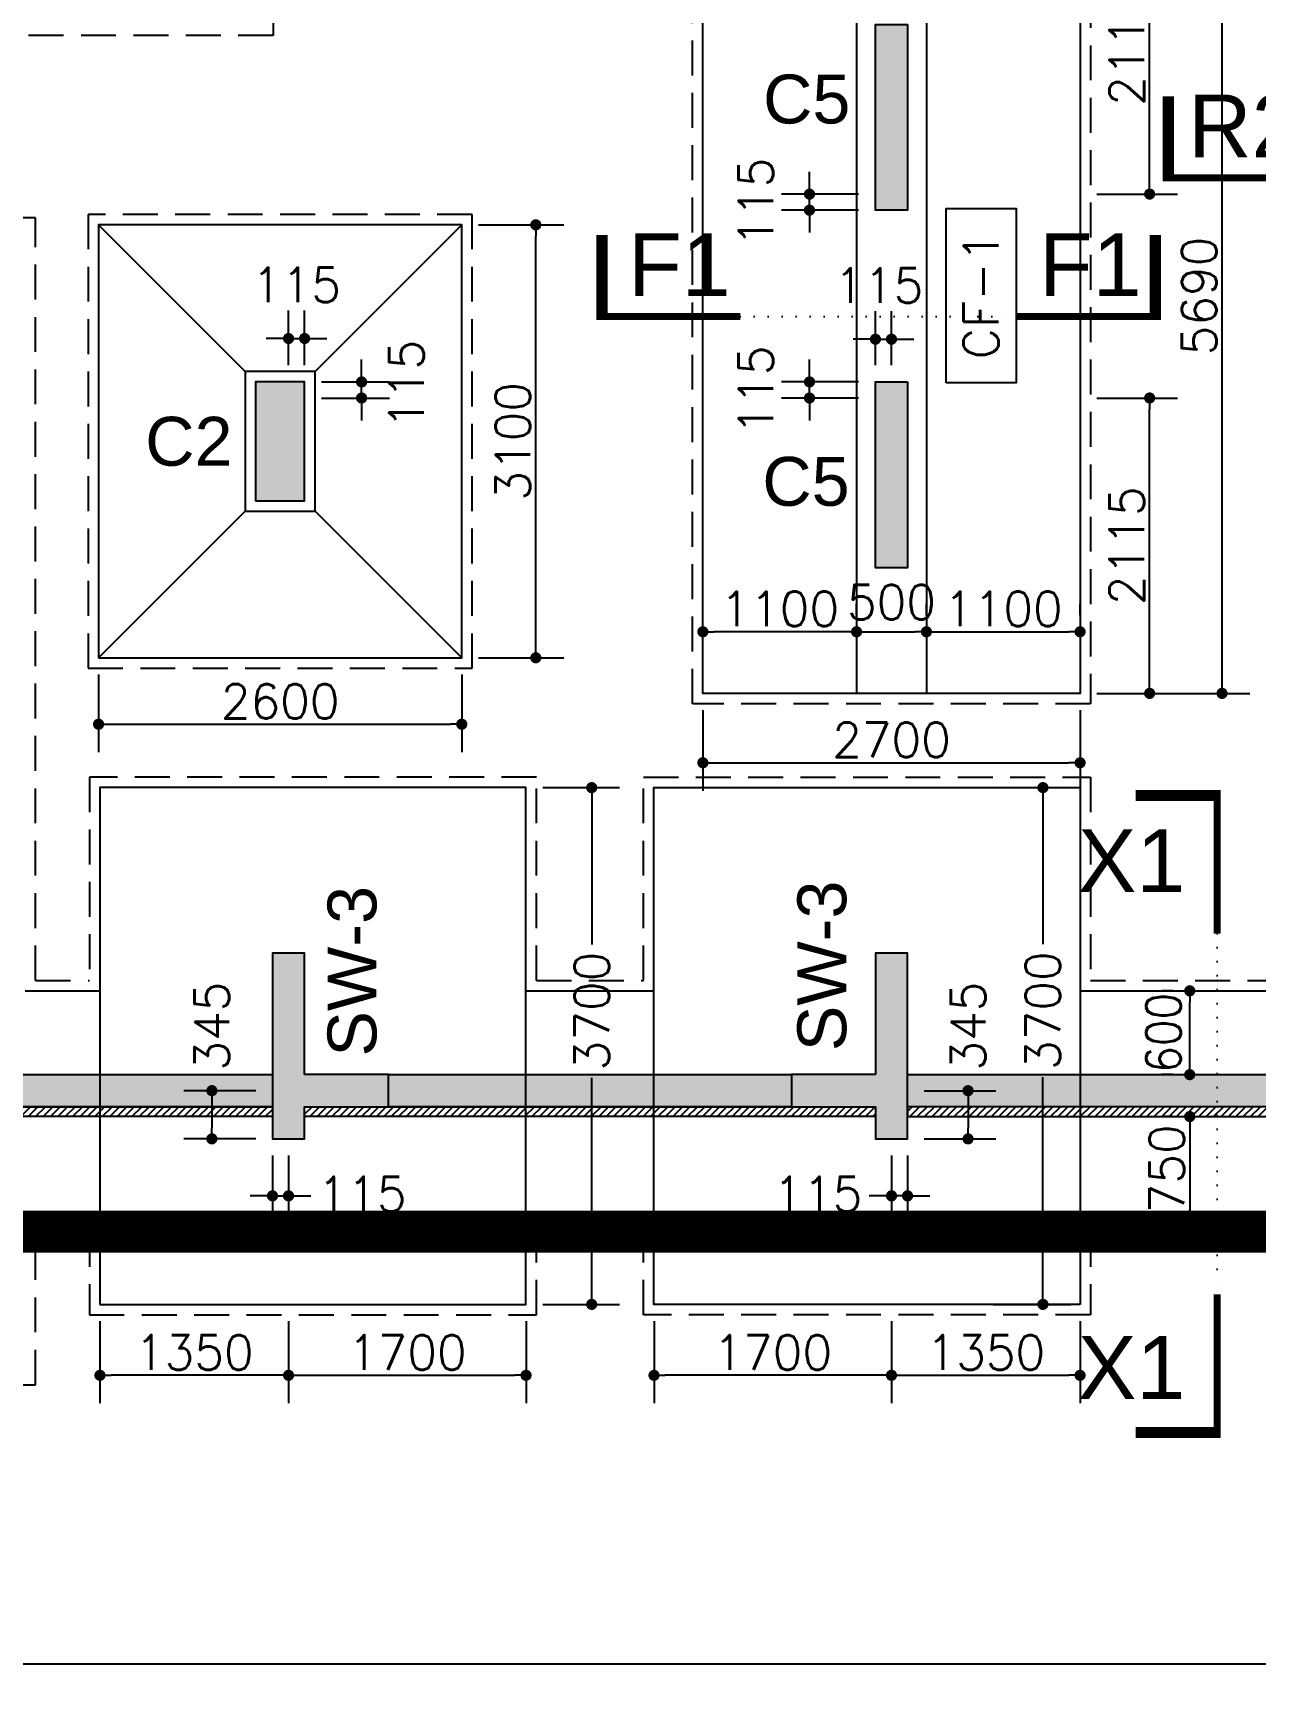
# Model space of a CAD drawing. Extents: x -200722 to 834823, y -494970 to 88783.
# Drawn here: x 448940 to 457692, y -10877 to 999 of the extents above; entities that cross this region are included whole.
import ezdxf
from ezdxf.enums import TextEntityAlignment as Align

# ---------------------------------------------------------------- set-up
doc = ezdxf.new("R2010")
doc.units = 0
doc.header["$LTSCALE"] = 100
doc.header["$MEASUREMENT"] = 0
doc.header["$PDMODE"] = 34
doc.linetypes.add('DOT', pattern=[0.25, 0, -0.25])
doc.linetypes.add('HIDDEN', pattern=[0.375, 0.25, -0.125])
doc.layers.get('0').update_dxf_attribs({"linetype": 'CONTINUOUS'})
doc.layers.get('DEFPOINTS').update_dxf_attribs({"linetype": 'CONTINUOUS'})
for name, color, linetype in [('BEAM', 4, 'CONTINUOUS'), ('COL. SHED. STEEL.', 6, 'CONTINUOUS'), ('COL_H', 235, 'CONTINUOUS'), ('DIM', 3, 'CONTINUOUS'), ('F_EXEC', 3, 'HIDDEN'), ('F_FTG1', 11, 'CONTINUOUS'), ('RCCWALL', 6, 'CONTINUOUS'), ('TEXT', 2, 'CONTINUOUS')]:
    doc.layers.add(name, color=color, linetype=linetype)
doc.layers.add('HATCH', color=252, linetype='CONTINUOUS', lineweight=30)
doc.styles.add('AR', font='arial.ttf')
doc.styles.add('ROMANS', font='romans.shx')
doc.styles.get("Standard").update_dxf_attribs({"font": 'simplex.shx'})
doc.styles.add('TIMES-N', font='arial.ttf')
doc.dimstyles.new('STANDARD$0', dxfattribs={"dimtxt": 2.5, "dimasz": 2.5, "dimexe": 2, "dimexo": 0.7, "dimgap": 0.9, "dimtad": 1, "dimdec": 0, "dimdsep": 46, "dimtxsty": 'ROMANS', "dimcen": 0.09, "dimclrd": 4, "dimclre": 4, "dimclrt": 3, "dimadec": 0, "dimazin": 0, "dimtfac": 1, "dimtdec": 0, "dimtmove": 0, "dimatfit": 3, "dimfxl": 1, "dimtolj": 1, "dimtzin": 0, "dimarcsym": 0})
pattern_1 = [(45, (191292.92, 0), (-26.5165043, 26.5165043), [])]

# ---------------------------------------------------------------- blocks, each defined once
blk = doc.blocks.new('DOT')
at = {"color": 0, "linetype": 'ByBlock'}
blk.add_line((-0.5, 0), (-1, 0), dxfattribs=at)
at = {"color": 0, "linetype": 'ByBlock', "const_width": 0.5}
blk.add_lwpolyline([(-0.25, 0, 1), (0.25, 0, 1)], format="xyb", close=True, dxfattribs=at)
blk = doc.blocks.new('*D2373')
at = {"layer": 'BEAM', "color": 0, "lineweight": -2, "transparency": 16777216}
for p, q in [((454497, -1418), (454497, -1338)), ((454849, -1498), (454297, -1498)), ((454497, -1613), (454497, -1498)), ((454849, -1613), (454297, -1613)), ((454497, -1693), (454497, -1773))]:
    blk.add_line(p, q, dxfattribs=at)
at = {"layer": 'DEFPOINTS', "color": 0, "lineweight": -3, "ltscale": 0.4, "transparency": 16777216}
for p in [(454497, -1498), (454969, -1498), (454969, -1613)]:
    blk.add_point(p, dxfattribs=at)
at = {"layer": 'BEAM', "color": 0, "lineweight": -2, "ltscale": 0.4, "transparency": 16777216, "xscale": 80, "yscale": 80, "zscale": 80}
for p, rotation in [((454497, -1498), 270), ((454497, -1613), 90)]:
    blk.add_blockref('DOT', p, dxfattribs=dict(at, rotation=rotation))
at = {"layer": 'BEAM', "color": 0, "ltscale": 0.4, "transparency": 16777216, "insert": (454113, -1556), "char_height": 248, "attachment_point": 5, "rotation": 90}
blk.add_mtext('\\A1;115', dxfattribs=at)
blk = doc.blocks.new('_DOT')
at = {"color": 0, "linetype": 'ByBlock'}
blk.add_line((-0.5, 0), (-1, 0), dxfattribs=at)
at = {"color": 0, "linetype": 'ByBlock', "const_width": 0.5}
blk.add_lwpolyline([(-0.25, 0, 1), (0.25, 0, 1)], format="xyb", close=True, dxfattribs=at)
blk = doc.blocks.new('*D2374')
at = {"layer": 'BEAM', "color": 0, "lineweight": -2, "transparency": 16777216}
for p, q in [((454497, -73), (454497, 7)), ((454849, -153), (454297, -153)), ((454497, -268), (454497, -153)), ((454849, -268), (454297, -268)), ((454497, -348), (454497, -428))]:
    blk.add_line(p, q, dxfattribs=at)
at = {"layer": 'DEFPOINTS', "color": 0, "lineweight": -3, "ltscale": 0.4, "transparency": 16777216}
for p in [(454497, -153), (454969, -153), (454969, -268)]:
    blk.add_point(p, dxfattribs=at)
at = {"layer": 'BEAM', "color": 0, "lineweight": -2, "ltscale": 0.4, "transparency": 16777216, "xscale": 80, "yscale": 80, "zscale": 80}
for p, rotation in [((454497, -153), 270), ((454497, -268), 90)]:
    blk.add_blockref('DOT', p, dxfattribs=dict(at, rotation=rotation))
at = {"layer": 'BEAM', "color": 0, "ltscale": 0.4, "transparency": 16777216, "insert": (454113, -211), "char_height": 248, "attachment_point": 5, "rotation": 90}
blk.add_mtext('\\A1;115', dxfattribs=at)
blk = doc.blocks.new('*D2375')
at = {"layer": 'BEAM', "color": 0, "lineweight": -2, "transparency": 16777216}
for p, q in [((454969, -1378), (454969, -992)), ((455084, -1378), (455084, -992)), ((454889, -1192), (454809, -1192)), ((454969, -1192), (455084, -1192)), ((455164, -1192), (455244, -1192))]:
    blk.add_line(p, q, dxfattribs=at)
at = {"layer": 'DEFPOINTS', "color": 0, "lineweight": -3, "ltscale": 0.4, "transparency": 16777216}
for p in [(455084, -1192), (454969, -1498), (455084, -1498)]:
    blk.add_point(p, dxfattribs=at)
at = {"layer": 'BEAM', "color": 0, "lineweight": -2, "ltscale": 0.4, "transparency": 16777216, "xscale": 80, "yscale": 80, "zscale": 80}
blk.add_blockref('DOT', (454969, -1192), dxfattribs=at)
at = {"layer": 'BEAM', "color": 0, "lineweight": -2, "ltscale": 0.4, "transparency": 16777216, "xscale": 80, "yscale": 80, "zscale": 80, "rotation": 180}
blk.add_blockref('DOT', (455084, -1192), dxfattribs=at)
at = {"layer": 'BEAM', "color": 0, "ltscale": 0.4, "transparency": 16777216, "insert": (454993, -808), "char_height": 248, "attachment_point": 5}
blk.add_mtext('\\A1;115', dxfattribs=at)
blk = doc.blocks.new('*D2376')
at = {"layer": 'BEAM', "color": 0, "lineweight": -2, "transparency": 16777216}
for p, q in [((456554, -1613), (457132, -1613)), ((456932, -3648), (456932, -1693)), ((456554, -3728), (457132, -3728))]:
    blk.add_line(p, q, dxfattribs=at)
at = {"layer": 'DEFPOINTS', "color": 0, "lineweight": -3, "ltscale": 0.4, "transparency": 16777216}
for p in [(456434, -1613), (456932, -1613), (456434, -3728)]:
    blk.add_point(p, dxfattribs=at)
at = {"layer": 'BEAM', "color": 0, "lineweight": -2, "ltscale": 0.4, "transparency": 16777216, "xscale": 80, "yscale": 80, "zscale": 80}
for p, rotation in [((456932, -1613), 90), ((456932, -3728), 270)]:
    blk.add_blockref('DOT', p, dxfattribs=dict(at, rotation=rotation))
at = {"layer": 'BEAM', "color": 0, "ltscale": 0.4, "transparency": 16777216, "insert": (456768, -2671), "char_height": 248, "attachment_point": 5, "rotation": 90}
blk.add_mtext('\\A1;2115', dxfattribs=at)
blk = doc.blocks.new('*D2377')
at = {"layer": 'BEAM', "color": 0, "lineweight": -2, "transparency": 16777216}
for p, q in [((456554, 1962), (457132, 1962)), ((456932, -73), (456932, 1882)), ((456554, -153), (457132, -153))]:
    blk.add_line(p, q, dxfattribs=at)
at = {"layer": 'DEFPOINTS', "color": 0, "lineweight": -3, "ltscale": 0.4, "transparency": 16777216}
for p in [(456434, 1962), (456932, 1962), (456434, -153)]:
    blk.add_point(p, dxfattribs=at)
at = {"layer": 'BEAM', "color": 0, "lineweight": -2, "ltscale": 0.4, "transparency": 16777216, "xscale": 80, "yscale": 80, "zscale": 80}
for p, rotation in [((456932, 1962), 90), ((456932, -153), 270)]:
    blk.add_blockref('DOT', p, dxfattribs=dict(at, rotation=rotation))
at = {"layer": 'BEAM', "color": 0, "ltscale": 0.4, "transparency": 16777216, "insert": (456768, 904), "char_height": 248, "attachment_point": 5, "rotation": 90}
blk.add_mtext('\\A1;2115', dxfattribs=at)
blk = doc.blocks.new('*D2378')
at = {"layer": 'BEAM', "color": 0, "lineweight": -2, "transparency": 16777216}
for p, q in [((456554, 1962), (457650, 1962)), ((457450, -3648), (457450, 1882)), ((456554, -3728), (457650, -3728))]:
    blk.add_line(p, q, dxfattribs=at)
at = {"layer": 'DEFPOINTS', "color": 0, "lineweight": -3, "ltscale": 0.4, "transparency": 16777216}
for p in [(456434, 1962), (457450, 1962), (456434, -3728)]:
    blk.add_point(p, dxfattribs=at)
at = {"layer": 'BEAM', "color": 0, "lineweight": -2, "ltscale": 0.4, "transparency": 16777216, "xscale": 80, "yscale": 80, "zscale": 80}
for p, rotation in [((457450, 1962), 90), ((457450, -3728), 270)]:
    blk.add_blockref('DOT', p, dxfattribs=dict(at, rotation=rotation))
at = {"layer": 'BEAM', "color": 0, "ltscale": 0.4, "transparency": 16777216, "insert": (457286, -883), "char_height": 248, "attachment_point": 5, "rotation": 90}
blk.add_mtext('\\A1;5690', dxfattribs=at)
blk = doc.blocks.new('*D2379')
at = {"layer": 'BEAM', "color": 0, "lineweight": -2, "transparency": 16777216}
for p, q in [((453734, -3848), (453734, -4425)), ((456434, -3848), (456434, -4425)), ((453814, -4225), (456354, -4225))]:
    blk.add_line(p, q, dxfattribs=at)
at = {"layer": 'DEFPOINTS', "color": 0, "lineweight": -3, "ltscale": 0.4, "transparency": 16777216}
for p in [(453734, -3728), (456434, -3728), (456434, -4225)]:
    blk.add_point(p, dxfattribs=at)
at = {"layer": 'BEAM', "color": 0, "lineweight": -2, "ltscale": 0.4, "transparency": 16777216, "xscale": 80, "yscale": 80, "zscale": 80, "rotation": 180}
blk.add_blockref('DOT', (453734, -4225), dxfattribs=at)
at = {"layer": 'BEAM', "color": 0, "lineweight": -2, "ltscale": 0.4, "transparency": 16777216, "xscale": 80, "yscale": 80, "zscale": 80}
blk.add_blockref('DOT', (456434, -4225), dxfattribs=at)
at = {"layer": 'BEAM', "color": 0, "ltscale": 0.4, "transparency": 16777216, "insert": (455084, -4061), "char_height": 248, "attachment_point": 5}
blk.add_mtext('\\A1;2700', dxfattribs=at)
blk = doc.blocks.new('*D2380')
at = {"layer": 'BEAM', "color": 0, "lineweight": -2, "transparency": 16777216}
for p, q in [((453734, -3167), (453734, -3087)), ((454834, -3167), (454834, -3087)), ((454754, -3287), (453814, -3287))]:
    blk.add_line(p, q, dxfattribs=at)
at = {"layer": 'DEFPOINTS', "color": 0, "lineweight": -3, "ltscale": 0.4, "transparency": 16777216}
for p in [(453734, -3287), (453734, -3287), (454834, -3287)]:
    blk.add_point(p, dxfattribs=at)
at = {"layer": 'BEAM', "color": 0, "lineweight": -2, "ltscale": 0.4, "transparency": 16777216, "xscale": 80, "yscale": 80, "zscale": 80, "rotation": 180}
blk.add_blockref('DOT', (453734, -3287), dxfattribs=at)
at = {"layer": 'BEAM', "color": 0, "lineweight": -2, "ltscale": 0.4, "transparency": 16777216, "xscale": 80, "yscale": 80, "zscale": 80}
blk.add_blockref('DOT', (454834, -3287), dxfattribs=at)
at = {"layer": 'BEAM', "color": 0, "ltscale": 0.4, "transparency": 16777216, "insert": (454284, -3123), "char_height": 248, "attachment_point": 5}
blk.add_mtext('\\A1;1100', dxfattribs=at)
blk = doc.blocks.new('*D2381')
at = {"layer": 'BEAM', "color": 0, "lineweight": -2, "transparency": 16777216}
for p, q in [((455334, -3167), (455334, -3087)), ((456434, -3167), (456434, -3087)), ((455414, -3287), (456354, -3287))]:
    blk.add_line(p, q, dxfattribs=at)
at = {"layer": 'DEFPOINTS', "color": 0, "lineweight": -3, "ltscale": 0.4, "transparency": 16777216}
for p in [(455334, -3287), (456434, -3287), (456434, -3287)]:
    blk.add_point(p, dxfattribs=at)
at = {"layer": 'BEAM', "color": 0, "lineweight": -2, "ltscale": 0.4, "transparency": 16777216, "xscale": 80, "yscale": 80, "zscale": 80, "rotation": 180}
blk.add_blockref('DOT', (455334, -3287), dxfattribs=at)
at = {"layer": 'BEAM', "color": 0, "lineweight": -2, "ltscale": 0.4, "transparency": 16777216, "xscale": 80, "yscale": 80, "zscale": 80}
blk.add_blockref('DOT', (456434, -3287), dxfattribs=at)
at = {"layer": 'BEAM', "color": 0, "ltscale": 0.4, "transparency": 16777216, "insert": (455884, -3123), "char_height": 248, "attachment_point": 5}
blk.add_mtext('\\A1;1100', dxfattribs=at)
blk = doc.blocks.new('*D2382')
at = {"layer": 'BEAM', "color": 0, "lineweight": -2, "transparency": 16777216}
for p, q in [((454834, -3167), (454834, -3087)), ((455334, -3167), (455334, -3087)), ((454914, -3287), (455254, -3287))]:
    blk.add_line(p, q, dxfattribs=at)
at = {"layer": 'DEFPOINTS', "color": 0, "lineweight": -3, "ltscale": 0.4, "transparency": 16777216}
for p in [(454834, -3287), (455334, -3287), (455334, -3287)]:
    blk.add_point(p, dxfattribs=at)
at = {"layer": 'BEAM', "color": 0, "lineweight": -2, "ltscale": 0.4, "transparency": 16777216, "xscale": 80, "yscale": 80, "zscale": 80, "rotation": 180}
blk.add_blockref('DOT', (454834, -3287), dxfattribs=at)
at = {"layer": 'BEAM', "color": 0, "lineweight": -2, "ltscale": 0.4, "transparency": 16777216, "xscale": 80, "yscale": 80, "zscale": 80}
blk.add_blockref('DOT', (455334, -3287), dxfattribs=at)
at = {"layer": 'BEAM', "color": 0, "ltscale": 0.4, "transparency": 16777216, "insert": (455084, -3075), "char_height": 248, "attachment_point": 5}
blk.add_mtext('\\A1;500', dxfattribs=at)
blk = doc.blocks.new('*D2408')
at = {"layer": 'BEAM', "color": 0, "lineweight": -2, "transparency": 16777216}
for p, q in [((455084, -8223), (455084, -8811)), ((456434, -8223), (456434, -8811)), ((455164, -8611), (456354, -8611))]:
    blk.add_line(p, q, dxfattribs=at)
at = {"layer": 'DEFPOINTS', "color": 0, "lineweight": -3, "ltscale": 0.4, "transparency": 16777216}
for p in [(455084, -8103), (456434, -8103), (456434, -8611)]:
    blk.add_point(p, dxfattribs=at)
at = {"layer": 'BEAM', "color": 0, "lineweight": -2, "ltscale": 0.4, "transparency": 16777216, "xscale": 80, "yscale": 80, "zscale": 80, "rotation": 180}
blk.add_blockref('DOT', (455084, -8611), dxfattribs=at)
at = {"layer": 'BEAM', "color": 0, "lineweight": -2, "ltscale": 0.4, "transparency": 16777216, "xscale": 80, "yscale": 80, "zscale": 80}
blk.add_blockref('DOT', (456434, -8611), dxfattribs=at)
at = {"layer": 'BEAM', "color": 0, "ltscale": 0.4, "transparency": 16777216, "insert": (455759, -8447), "char_height": 248, "attachment_point": 5}
blk.add_mtext('\\A1;1350', dxfattribs=at)
blk = doc.blocks.new('*D2409')
at = {"layer": 'BEAM', "color": 0, "lineweight": -2, "transparency": 16777216}
for p, q in [((453384, -8223), (453384, -8811)), ((455084, -8223), (455084, -8811)), ((455004, -8611), (453464, -8611))]:
    blk.add_line(p, q, dxfattribs=at)
at = {"layer": 'DEFPOINTS', "color": 0, "lineweight": -3, "ltscale": 0.4, "transparency": 16777216}
for p in [(453384, -8103), (455084, -8103), (453384, -8611)]:
    blk.add_point(p, dxfattribs=at)
at = {"layer": 'BEAM', "color": 0, "lineweight": -2, "ltscale": 0.4, "transparency": 16777216, "xscale": 80, "yscale": 80, "zscale": 80, "rotation": 180}
blk.add_blockref('DOT', (453384, -8611), dxfattribs=at)
at = {"layer": 'BEAM', "color": 0, "lineweight": -2, "ltscale": 0.4, "transparency": 16777216, "xscale": 80, "yscale": 80, "zscale": 80}
blk.add_blockref('DOT', (455084, -8611), dxfattribs=at)
at = {"layer": 'BEAM', "color": 0, "ltscale": 0.4, "transparency": 16777216, "insert": (454234, -8447), "char_height": 248, "attachment_point": 5}
blk.add_mtext('\\A1;1700', dxfattribs=at)
blk = doc.blocks.new('*D2410')
at = {"layer": 'BEAM', "color": 0, "lineweight": -2, "transparency": 16777216}
for p, q in [((455811, -4403), (456368, -4403)), ((456168, -4483), (456168, -5523)), ((456168, -8023), (456168, -6477)), ((455811, -8103), (456368, -8103))]:
    blk.add_line(p, q, dxfattribs=at)
at = {"layer": 'DEFPOINTS', "color": 0, "lineweight": -3, "ltscale": 0.4, "transparency": 16777216}
for p in [(455691, -4403), (456168, -4403), (455691, -8103)]:
    blk.add_point(p, dxfattribs=at)
at = {"layer": 'BEAM', "color": 0, "lineweight": -2, "ltscale": 0.4, "transparency": 16777216, "xscale": 80, "yscale": 80, "zscale": 80}
for p, rotation in [((456168, -4403), 90), ((456168, -8103), 270)]:
    blk.add_blockref('DOT', p, dxfattribs=dict(at, rotation=rotation))
at = {"layer": 'BEAM', "color": 0, "ltscale": 0.4, "transparency": 16777216, "insert": (456168, -6000), "char_height": 248, "attachment_point": 5, "rotation": 90}
blk.add_mtext('\\A1;3700', dxfattribs=at)
blk = doc.blocks.new('*D2411')
at = {"layer": 'BEAM', "color": 0, "lineweight": -2, "transparency": 16777216}
for p, q in [((450768, -8223), (450768, -8811)), ((452468, -8223), (452468, -8811)), ((450848, -8611), (452388, -8611))]:
    blk.add_line(p, q, dxfattribs=at)
at = {"layer": 'DEFPOINTS', "color": 0, "lineweight": -3, "ltscale": 0.4, "transparency": 16777216}
for p in [(450768, -8103), (452468, -8103), (452468, -8611)]:
    blk.add_point(p, dxfattribs=at)
at = {"layer": 'BEAM', "color": 0, "lineweight": -2, "ltscale": 0.4, "transparency": 16777216, "xscale": 80, "yscale": 80, "zscale": 80, "rotation": 180}
blk.add_blockref('DOT', (450768, -8611), dxfattribs=at)
at = {"layer": 'BEAM', "color": 0, "lineweight": -2, "ltscale": 0.4, "transparency": 16777216, "xscale": 80, "yscale": 80, "zscale": 80}
blk.add_blockref('DOT', (452468, -8611), dxfattribs=at)
at = {"layer": 'BEAM', "color": 0, "ltscale": 0.4, "transparency": 16777216, "insert": (451618, -8447), "char_height": 248, "attachment_point": 5}
blk.add_mtext('\\A1;1700', dxfattribs=at)
blk = doc.blocks.new('*D2412')
at = {"layer": 'BEAM', "color": 0, "lineweight": -2, "transparency": 16777216}
for p, q in [((449418, -8223), (449418, -8811)), ((450768, -8223), (450768, -8811)), ((450688, -8611), (449498, -8611))]:
    blk.add_line(p, q, dxfattribs=at)
at = {"layer": 'DEFPOINTS', "color": 0, "lineweight": -3, "ltscale": 0.4, "transparency": 16777216}
for p in [(449418, -8103), (450768, -8103), (449418, -8611)]:
    blk.add_point(p, dxfattribs=at)
at = {"layer": 'BEAM', "color": 0, "lineweight": -2, "ltscale": 0.4, "transparency": 16777216, "xscale": 80, "yscale": 80, "zscale": 80, "rotation": 180}
blk.add_blockref('DOT', (449418, -8611), dxfattribs=at)
at = {"layer": 'BEAM', "color": 0, "lineweight": -2, "ltscale": 0.4, "transparency": 16777216, "xscale": 80, "yscale": 80, "zscale": 80}
blk.add_blockref('DOT', (450768, -8611), dxfattribs=at)
at = {"layer": 'BEAM', "color": 0, "ltscale": 0.4, "transparency": 16777216, "insert": (450093, -8447), "char_height": 248, "attachment_point": 5}
blk.add_mtext('\\A1;1350', dxfattribs=at)
blk = doc.blocks.new('*D2413')
at = {"layer": 'BEAM', "color": 0, "lineweight": -2, "transparency": 16777216}
for p, q in [((452588, -4403), (453138, -4403)), ((452938, -4483), (452938, -5526)), ((452938, -8023), (452938, -6480)), ((452588, -8103), (453138, -8103))]:
    blk.add_line(p, q, dxfattribs=at)
at = {"layer": 'DEFPOINTS', "color": 0, "lineweight": -3, "ltscale": 0.4, "transparency": 16777216}
for p in [(452468, -4403), (452938, -4403), (452468, -8103)]:
    blk.add_point(p, dxfattribs=at)
at = {"layer": 'BEAM', "color": 0, "lineweight": -2, "ltscale": 0.4, "transparency": 16777216, "xscale": 80, "yscale": 80, "zscale": 80}
for p, rotation in [((452938, -4403), 90), ((452938, -8103), 270)]:
    blk.add_blockref('DOT', p, dxfattribs=dict(at, rotation=rotation))
at = {"layer": 'BEAM', "color": 0, "ltscale": 0.4, "transparency": 16777216, "insert": (452938, -6003), "char_height": 248, "attachment_point": 5, "rotation": 90}
blk.add_mtext('\\A1;3700', dxfattribs=at)
blk = doc.blocks.new('*D2460')
at = {"layer": 'BEAM', "color": 0, "lineweight": -2, "transparency": 16777216}
for p, q in [((450533, -6573), (450019, -6573)), ((450219, -6653), (450219, -6838)), ((450533, -6918), (450019, -6918))]:
    blk.add_line(p, q, dxfattribs=at)
at = {"layer": 'DEFPOINTS', "color": 0, "lineweight": -3, "ltscale": 0.4, "transparency": 16777216}
for p in [(450653, -6573), (450219, -6918), (450653, -6918)]:
    blk.add_point(p, dxfattribs=at)
at = {"layer": 'BEAM', "color": 0, "lineweight": -2, "ltscale": 0.4, "transparency": 16777216, "xscale": 80, "yscale": 80, "zscale": 80}
for p, rotation in [((450219, -6573), 90), ((450219, -6918), 270)]:
    blk.add_blockref('DOT', p, dxfattribs=dict(at, rotation=rotation))
at = {"layer": 'BEAM', "color": 0, "ltscale": 0.4, "transparency": 16777216, "insert": (450219, -6111), "char_height": 248, "attachment_point": 5, "rotation": 90}
blk.add_mtext('\\A1;345', dxfattribs=at)
blk = doc.blocks.new('*D2461')
at = {"layer": 'BEAM', "color": 0, "lineweight": -2, "transparency": 16777216}
for p, q in [((450653, -7038), (450653, -7526)), ((450768, -7038), (450768, -7526)), ((450573, -7326), (450493, -7326)), ((450653, -7326), (450768, -7326)), ((450848, -7326), (450928, -7326))]:
    blk.add_line(p, q, dxfattribs=at)
at = {"layer": 'DEFPOINTS', "color": 0, "lineweight": -3, "ltscale": 0.4, "transparency": 16777216}
for p in [(450653, -6918), (450768, -6918), (450768, -7326)]:
    blk.add_point(p, dxfattribs=at)
at = {"layer": 'BEAM', "color": 0, "lineweight": -2, "ltscale": 0.4, "transparency": 16777216, "xscale": 80, "yscale": 80, "zscale": 80}
blk.add_blockref('DOT', (450653, -7326), dxfattribs=at)
at = {"layer": 'BEAM', "color": 0, "lineweight": -2, "ltscale": 0.4, "transparency": 16777216, "xscale": 80, "yscale": 80, "zscale": 80, "rotation": 180}
blk.add_blockref('DOT', (450768, -7326), dxfattribs=at)
at = {"layer": 'BEAM', "color": 0, "ltscale": 0.4, "transparency": 16777216, "insert": (451294, -7313), "char_height": 248, "attachment_point": 5}
blk.add_mtext('\\A1;115', dxfattribs=at)
blk = doc.blocks.new('*D2462')
at = {"layer": 'BEAM', "color": 0, "lineweight": -2, "transparency": 16777216}
for p, q in [((455319, -6573), (455832, -6573)), ((455632, -6653), (455632, -6838)), ((455319, -6918), (455832, -6918))]:
    blk.add_line(p, q, dxfattribs=at)
at = {"layer": 'DEFPOINTS', "color": 0, "lineweight": -3, "ltscale": 0.4, "transparency": 16777216}
for p in [(455199, -6573), (455199, -6918), (455632, -6918)]:
    blk.add_point(p, dxfattribs=at)
at = {"layer": 'BEAM', "color": 0, "lineweight": -2, "ltscale": 0.4, "transparency": 16777216, "xscale": 80, "yscale": 80, "zscale": 80}
for p, rotation in [((455632, -6573), 90), ((455632, -6918), 270)]:
    blk.add_blockref('DOT', p, dxfattribs=dict(at, rotation=rotation))
at = {"layer": 'BEAM', "color": 0, "ltscale": 0.4, "transparency": 16777216, "insert": (455632, -6111), "char_height": 248, "attachment_point": 5, "rotation": 90}
blk.add_mtext('\\A1;345', dxfattribs=at)
blk = doc.blocks.new('*D2463')
at = {"layer": 'BEAM', "color": 0, "lineweight": -2, "transparency": 16777216}
for p, q in [((455084, -7038), (455084, -7526)), ((455199, -7038), (455199, -7526)), ((455004, -7326), (454924, -7326)), ((455199, -7326), (455084, -7326)), ((455279, -7326), (455359, -7326))]:
    blk.add_line(p, q, dxfattribs=at)
at = {"layer": 'DEFPOINTS', "color": 0, "lineweight": -3, "ltscale": 0.4, "transparency": 16777216}
for p in [(455084, -6918), (455199, -6918), (455084, -7326)]:
    blk.add_point(p, dxfattribs=at)
at = {"layer": 'BEAM', "color": 0, "lineweight": -2, "ltscale": 0.4, "transparency": 16777216, "xscale": 80, "yscale": 80, "zscale": 80}
blk.add_blockref('DOT', (455084, -7326), dxfattribs=at)
at = {"layer": 'BEAM', "color": 0, "lineweight": -2, "ltscale": 0.4, "transparency": 16777216, "xscale": 80, "yscale": 80, "zscale": 80, "rotation": 180}
blk.add_blockref('DOT', (455199, -7326), dxfattribs=at)
at = {"layer": 'BEAM', "color": 0, "ltscale": 0.4, "transparency": 16777216, "insert": (454557, -7313), "char_height": 248, "attachment_point": 5}
blk.add_mtext('\\A1;115', dxfattribs=at)
blk = doc.blocks.new('*D2464')
at = {"layer": 'BEAM', "color": 0, "lineweight": -2, "transparency": 16777216}
for p, q in [((449408, -3593), (449408, -4149)), ((452008, -3593), (452008, -4149)), ((449488, -3949), (451928, -3949))]:
    blk.add_line(p, q, dxfattribs=at)
at = {"layer": 'DEFPOINTS', "color": 0, "lineweight": -3, "ltscale": 0.4, "transparency": 16777216}
for p in [(449408, -3473), (452008, -3473), (452008, -3949)]:
    blk.add_point(p, dxfattribs=at)
at = {"layer": 'BEAM', "color": 0, "lineweight": -2, "ltscale": 0.4, "transparency": 16777216, "xscale": 80, "yscale": 80, "zscale": 80, "rotation": 180}
blk.add_blockref('DOT', (449408, -3949), dxfattribs=at)
at = {"layer": 'BEAM', "color": 0, "lineweight": -2, "ltscale": 0.4, "transparency": 16777216, "xscale": 80, "yscale": 80, "zscale": 80}
blk.add_blockref('DOT', (452008, -3949), dxfattribs=at)
at = {"layer": 'BEAM', "color": 0, "ltscale": 0.4, "transparency": 16777216, "insert": (450708, -3785), "char_height": 248, "attachment_point": 5}
blk.add_mtext('\\A1;2600', dxfattribs=at)
blk = doc.blocks.new('*D2465')
at = {"layer": 'BEAM', "color": 0, "lineweight": -2, "transparency": 16777216}
for p, q in [((452128, -373), (452738, -373)), ((452538, -3393), (452538, -453)), ((452128, -3473), (452738, -3473))]:
    blk.add_line(p, q, dxfattribs=at)
at = {"layer": 'DEFPOINTS', "color": 0, "lineweight": -3, "ltscale": 0.4, "transparency": 16777216}
for p in [(452008, -373), (452538, -373), (452008, -3473)]:
    blk.add_point(p, dxfattribs=at)
at = {"layer": 'BEAM', "color": 0, "lineweight": -2, "ltscale": 0.4, "transparency": 16777216, "xscale": 80, "yscale": 80, "zscale": 80}
for p, rotation in [((452538, -373), 90), ((452538, -3473), 270)]:
    blk.add_blockref('DOT', p, dxfattribs=dict(at, rotation=rotation))
at = {"layer": 'BEAM', "color": 0, "ltscale": 0.4, "transparency": 16777216, "insert": (452374, -1923), "char_height": 248, "attachment_point": 5, "rotation": 90}
blk.add_mtext('\\A1;3100', dxfattribs=at)
blk = doc.blocks.new('*D2501')
at = {"layer": 'BEAM', "color": 0, "lineweight": -2, "transparency": 16777216}
for p, q in [((450768, -1378), (450768, -987)), ((450883, -1378), (450883, -987)), ((450688, -1187), (450608, -1187)), ((450768, -1187), (450883, -1187)), ((450963, -1187), (451043, -1187))]:
    blk.add_line(p, q, dxfattribs=at)
at = {"layer": 'DEFPOINTS', "color": 0, "lineweight": -3, "ltscale": 0.4, "transparency": 16777216}
for p in [(450883, -1187), (450768, -1498), (450883, -1498)]:
    blk.add_point(p, dxfattribs=at)
at = {"layer": 'BEAM', "color": 0, "lineweight": -2, "ltscale": 0.4, "transparency": 16777216, "xscale": 80, "yscale": 80, "zscale": 80}
blk.add_blockref('DOT', (450768, -1187), dxfattribs=at)
at = {"layer": 'BEAM', "color": 0, "lineweight": -2, "ltscale": 0.4, "transparency": 16777216, "xscale": 80, "yscale": 80, "zscale": 80, "rotation": 180}
blk.add_blockref('DOT', (450883, -1187), dxfattribs=at)
at = {"layer": 'BEAM', "color": 0, "ltscale": 0.4, "transparency": 16777216, "insert": (450825, -803), "char_height": 248, "attachment_point": 5}
blk.add_mtext('\\A1;115', dxfattribs=at)
blk = doc.blocks.new('*D2502')
at = {"layer": 'BEAM', "color": 0, "lineweight": -2, "transparency": 16777216}
for p, q in [((451291, -1418), (451291, -1338)), ((451003, -1498), (451491, -1498)), ((451291, -1613), (451291, -1498)), ((451003, -1613), (451491, -1613)), ((451291, -1693), (451291, -1773))]:
    blk.add_line(p, q, dxfattribs=at)
at = {"layer": 'DEFPOINTS', "color": 0, "lineweight": -3, "ltscale": 0.4, "transparency": 16777216}
for p in [(450883, -1498), (451291, -1498), (450883, -1613)]:
    blk.add_point(p, dxfattribs=at)
at = {"layer": 'BEAM', "color": 0, "lineweight": -2, "ltscale": 0.4, "transparency": 16777216, "xscale": 80, "yscale": 80, "zscale": 80}
for p, rotation in [((451291, -1498), 270), ((451291, -1613), 90)]:
    blk.add_blockref('DOT', p, dxfattribs=dict(at, rotation=rotation))
at = {"layer": 'BEAM', "color": 0, "ltscale": 0.4, "transparency": 16777216, "insert": (451612, -1515), "char_height": 248, "attachment_point": 5, "rotation": 90}
blk.add_mtext('\\A1;115', dxfattribs=at)
blk = doc.blocks.new('*D2714')
at = {"layer": 'BEAM', "color": 0, "lineweight": -2, "transparency": 16777216}
for p, q in [((457099, -5858), (457019, -5858)), ((457219, -6378), (457219, -5938)), ((457099, -6458), (457019, -6458))]:
    blk.add_line(p, q, dxfattribs=at)
at = {"layer": 'DEFPOINTS', "color": 0, "lineweight": -3, "ltscale": 0.4, "transparency": 16777216}
for p in [(457219, -5858), (457219, -5858), (457219, -6458)]:
    blk.add_point(p, dxfattribs=at)
at = {"layer": 'BEAM', "color": 0, "lineweight": -2, "ltscale": 0.4, "transparency": 16777216, "xscale": 80, "yscale": 80, "zscale": 80}
for p, rotation in [((457219, -5858), 90), ((457219, -6458), 270)]:
    blk.add_blockref('DOT', p, dxfattribs=dict(at, rotation=rotation))
at = {"layer": 'BEAM', "color": 0, "ltscale": 0.4, "transparency": 16777216, "insert": (457031, -6158), "char_height": 248, "attachment_point": 5, "rotation": 90}
blk.add_mtext('\\A1;{\\W0.9;600}', dxfattribs=at)
blk = doc.blocks.new('*D2715')
at = {"layer": 'BEAM', "color": 0, "lineweight": -2, "transparency": 16777216}
for p, q in [((457099, -6758), (457019, -6758)), ((457219, -6838), (457219, -7428)), ((457099, -7508), (457019, -7508))]:
    blk.add_line(p, q, dxfattribs=at)
at = {"layer": 'DEFPOINTS', "color": 0, "lineweight": -3, "ltscale": 0.4, "transparency": 16777216}
for p in [(457219, -6758), (457219, -7508), (457219, -7508)]:
    blk.add_point(p, dxfattribs=at)
at = {"layer": 'BEAM', "color": 0, "lineweight": -2, "ltscale": 0.4, "transparency": 16777216, "xscale": 80, "yscale": 80, "zscale": 80}
for p, rotation in [((457219, -6758), 90), ((457219, -7508), 270)]:
    blk.add_blockref('DOT', p, dxfattribs=dict(at, rotation=rotation))
at = {"layer": 'BEAM', "color": 0, "ltscale": 0.4, "transparency": 16777216, "insert": (457055, -7133), "char_height": 248, "attachment_point": 5, "rotation": 90}
blk.add_mtext('\\A1;750', dxfattribs=at)
blk = doc.blocks.new('*D2913')
at = {"layer": 'BEAM', "color": 0, "lineweight": -2, "transparency": 16777216}
for p, q in [((417824, -7703), (417824, -10877)), ((469462, -7703), (469462, -10877)), ((417904, -10677), (469382, -10677))]:
    blk.add_line(p, q, dxfattribs=at)
at = {"layer": 'DEFPOINTS', "color": 0, "lineweight": -3, "ltscale": 0.4, "transparency": 16777216}
for p in [(417824, -7583), (469462, -7583), (469462, -10677)]:
    blk.add_point(p, dxfattribs=at)
at = {"layer": 'BEAM', "color": 0, "lineweight": -2, "ltscale": 0.4, "transparency": 16777216, "xscale": 80, "yscale": 80, "zscale": 80, "rotation": 180}
blk.add_blockref('DOT', (417824, -10677), dxfattribs=at)
at = {"layer": 'BEAM', "color": 0, "lineweight": -2, "ltscale": 0.4, "transparency": 16777216, "xscale": 80, "yscale": 80, "zscale": 80}
blk.add_blockref('DOT', (469462, -10677), dxfattribs=at)
at = {"layer": 'BEAM', "color": 0, "ltscale": 0.4, "transparency": 16777216, "insert": (443643, -10513), "char_height": 248, "attachment_point": 5}
blk.add_mtext('\\A1;51638', dxfattribs=at)

msp = doc.modelspace()

# ---------------------------------------------------------------- hatches: boundary and pattern name
at = {"layer": 'COL_H', "ltscale": 0.4}
for points in [[(455198.5, 1061.9), (455198.5, -268.1), (454968.5, -268.1), (454968.5, 1061.9)], [(450532.5, -2348.1), (450882.5, -2348.1), (450882.5, -1498.1), (450532.5, -1498.1)], [(455198.5, -1498.1), (455198.5, -2828.1), (454968.5, -2828.1), (454968.5, -1498.1)], [(450882.5, -6458.1), (450882.5, -5588.1), (450652.5, -5588.1), (450652.5, -6918.1), (450882.5, -6918.1), (450882.5, -6688.1), (451482.5, -6688.1), (451482.5, -6458.1)], [(454968.5, -6458.1), (454368.5, -6458.1), (454368.5, -6688.1), (454968.5, -6688.1), (454968.5, -6918.1), (455198.5, -6918.1), (455198.5, -5588.1), (454968.5, -5588.1)]]:
    msp.add_hatch(color=256, dxfattribs=at).paths.add_polyline_path(points)
at = {"layer": 'DIM', "ltscale": 0.4}
h = msp.add_hatch(dxfattribs=at)
h.set_pattern_fill('ANSI31', color=256, scale=300, style=0)
h.set_pattern_definition(pattern_1)
h.paths.add_polyline_path([(447332.5, -6688.1), (450652.5, -6688.1), (450652.5, -6758.1), (447332.5, -6758.1)])
h = msp.add_hatch(dxfattribs=at)
h.set_pattern_fill('ANSI31', color=256, scale=300, style=0)
h.set_pattern_definition(pattern_1)
h.paths.add_polyline_path([(450882.5, -6688.1), (454968.5, -6688.1), (454968.5, -6758.1), (450882.5, -6758.1)])
h = msp.add_hatch(dxfattribs=at)
h.set_pattern_fill('ANSI31', color=256, scale=300, style=0)
h.set_pattern_definition(pattern_1)
h.paths.add_polyline_path([(455198.5, -6758.1), (468286.5, -6758.1), (468286.5, -6688.1), (455198.5, -6688.1)])
at = {"layer": 'HATCH', "lineweight": -3, "ltscale": 0.4}
for points in [[(447332.5, -6458.1), (450652.5, -6458.1), (450652.5, -6688.1), (447332.5, -6688.1)], [(451482.5, -6458.1), (454368.5, -6458.1), (454368.5, -6688.1), (451482.5, -6688.1)], [(455198.5, -6458.1), (458983.5, -6458.1), (458983.5, -6688.1), (455198.5, -6688.1)]]:
    msp.add_hatch(color=256, dxfattribs=at).paths.add_polyline_path(points)

# ---------------------------------------------------------------- linework, layer by layer
at = {"color": 1, "linetype": 'DOT', "ltscale": 4}
for p, q in [((454001.4, -1028.6, 7446.6), (455983, -1028.6, 7446.6)), ((457415.5, -5448.1), (457415.5, -8030.9))]:
    msp.add_line(p, q, dxfattribs=at)
at = {"color": 1, "lineweight": -3, "ltscale": 0.4}
msp.add_line((417823.5, -7583.1), (469461.5, -7583.1, 7364.1), dxfattribs=at)
at = {"color": 7, "lineweight": -3, "ltscale": 0.4, "const_width": 300}
msp.add_lwpolyline([(417823.5, 24144.4), (469461.5, 24143.9), (469461.5, -7583.1), (417823.5, -7583.1), (417823.8, 24144.4)], dxfattribs=at)
at = {"layer": 'COL. SHED. STEEL.', "ltscale": 500, "elevation": 7446.6}
for points in [[(455198.5, 1061.9), (455198.5, -268.1), (454968.5, -268.1), (454968.5, 1061.9), (455198.5, 1061.9)], [(450532.5, -2348.1), (450882.5, -2348.1), (450882.5, -1498.1), (450532.5, -1498.1), (450532.5, -2348.1)], [(455198.5, -1498.1), (455198.5, -2828.1), (454968.5, -2828.1), (454968.5, -1498.1), (455198.5, -1498.1)], [(450882.5, -6458.1), (450882.5, -5588.1), (450652.5, -5588.1), (450652.5, -6918.1), (450882.5, -6918.1), (450882.5, -6688.1), (451482.5, -6688.1), (451482.5, -6458.1), (450882.5, -6458.1)], [(454968.5, -6458.1), (454368.5, -6458.1), (454368.5, -6688.1), (454968.5, -6688.1), (454968.5, -6918.1), (455198.5, -6918.1), (455198.5, -5588.1), (454968.5, -5588.1), (454968.5, -6458.1)]]:
    msp.add_lwpolyline(points, dxfattribs=at)
at = {"layer": 'DIM', "color": 1}
for points in [[(457066, 547.5, 80, 80, 0), (457066, -35.6, 50, 50, 0), (458055.1, -35.6, 50, 50, 0)], [(456832.3, -4459, 80, 80, 0), (457415.5, -4459, 50, 50, 0), (457415.5, -5448.1, 50, 50, 0)], [(456832.3, -9020.1, 80, 80, 0), (457415.5, -9020.1, 50, 50, 0), (457415.5, -8030.9, 50, 50, 0)]]:
    msp.add_lwpolyline(points, format="xyseb", dxfattribs=at)
at = {"layer": 'DIM', "color": 1, "elevation": 7446.6}
for points in [[(453012.3, -445.5, 80, 80, 0), (453012.3, -1028.6, 50, 50, 0), (454001.4, -1028.6, 50, 50, 0)], [(456972.1, -445.5, 80, 80, 0), (456972.1, -1028.6, 50, 50, 0), (455983, -1028.6, 50, 50, 0)]]:
    msp.add_lwpolyline(points, format="xyseb", dxfattribs=at)
at = {"layer": 'F_EXEC', "ltscale": 10}
for p, q in [((448957.5, -7583.1, 7446.6), (449342.5, -7583.1, 7446.6)), ((452542.5, -7583.1, 7446.6), (453308.5, -7583.1, 7446.6)), ((456508.5, -7583.1, 7446.6), (457783.5, -7583.1, 7446.6))]:
    msp.add_line(p, q, dxfattribs=at)
at = {"layer": 'F_EXEC', "ltscale": 10, "elevation": 7446.6}
for points in [[(442017.5, 981.9), (436627.5, 981.9), (436627.5, 8686.9), (450657.5, 8686.9), (450657.5, 981.9), (445267.5, 981.9)], [(456623.5, 2036.9), (456508.5, 2036.9), (456508.5, -3803.1), (453658.5, -3803.1), (453658.5, 2011.9), (451292.5, 2011.9), (451292.5, 8186.9), (454622.5, 8186.9), (454622.5, 6296.9), (456623.5, 6296.9), (456623.5, 2036.9)], [(448957.5, -5783.1), (448957.5, -323.1), (446027.5, -323.1), (446027.5, -2418.1), (441257.5, -2418.1), (441257.5, -323.1), (438327.5, -323.1), (438327.5, -5783.1)], [(452542.5, -5783.1), (452542.5, -4328.1), (449342.5, -4328.1), (449342.5, -5783.1)], [(453308.5, -5783.1), (453308.5, -4328.1), (456508.5, -4328.1), (456508.5, -5783.1)], [(448957.5, -5783.1), (449342.5, -5783.1)], [(452542.5, -5783.1), (453308.5, -5783.1)], [(456508.5, -5783.1), (457783.5, -5783.1)], [(438327.5, -7583.1), (438327.5, -8678.1), (448957.5, -8678.1), (448957.5, -7583.1)], [(449342.5, -7583.1), (449342.5, -8178.1), (452542.5, -8178.1), (452542.5, -7583.1)], [(456508.5, -7583.1), (456508.5, -8178.1), (453308.5, -8178.1), (453308.5, -7583.1)]]:
    msp.add_lwpolyline(points, dxfattribs=at)
msp.add_lwpolyline([(449332.5, -3548.1), (452082.5, -3548.1), (452082.5, -298.1), (449332.5, -298.1)], close=True, dxfattribs=at)
at = {"layer": 'F_FTG1', "ltscale": 0.4}
for p, q in [((454833.5, 1961.9, 7446.6), (454833.5, -3728.1, 7446.6)), ((455333.5, 1961.9, 7446.6), (455333.5, -3728.1, 7446.6)), ((450457.5, -1423.1, 7446.6), (449407.5, -373.1, 7446.6)), ((450957.5, -1423.1, 7446.6), (452007.5, -373.1, 7446.6)), ((449407.5, -3473.1, 7446.6), (450457.5, -2423.1, 7446.6)), ((450957.5, -2423.1, 7446.6), (452007.5, -3473.1, 7446.6)), ((448882.5, -7508.1, 7446.6), (449417.5, -7508.1, 7446.6)), ((452467.5, -7508.1, 7446.6), (453383.5, -7508.1, 7446.6)), ((456433.5, -7508.1, 7446.6), (457858.5, -7508.1, 7446.6))]:
    msp.add_line(p, q, dxfattribs=at)
at = {"layer": 'F_FTG1', "ltscale": 0.4, "elevation": 7446.6}
for points in [[(453733.5, 1961.9), (456433.5, 1961.9), (456433.5, -3728.1), (453733.5, -3728.1)], [(449407.5, -3473.1), (452007.5, -3473.1), (452007.5, -373.1), (449407.5, -373.1)], [(450457.5, -2423.1), (450957.5, -2423.1), (450957.5, -1423.1), (450457.5, -1423.1)], [(449417.5, -8103.1), (452467.5, -8103.1), (452467.5, -4403.1), (449417.5, -4403.1)], [(456433.5, -8103.1), (453383.5, -8103.1), (453383.5, -4403.1), (456433.5, -4403.1)]]:
    msp.add_lwpolyline(points, close=True, dxfattribs=at)
for points in [[(448882.5, -5858.1), (449417.5, -5858.1)], [(452467.5, -5858.1), (453383.5, -5858.1)], [(456433.5, -5858.1), (457858.5, -5858.1)]]:
    msp.add_lwpolyline(points, dxfattribs=at)
at = {"layer": 'RCCWALL', "color": 42, "ltscale": 0.4}
for points, elevation in [([(447332.5, -6458.1), (450652.5, -6458.1), (450652.5, -6688.1), (447332.5, -6688.1)], 7446.6), ([(451482.5, -6458.1), (454368.5, -6458.1), (454368.5, -6688.1), (451482.5, -6688.1)], 3998.7), ([(455198.5, -6458.1), (458983.5, -6458.1), (458983.5, -6688.1), (455198.5, -6688.1)], 7446.6)]:
    msp.add_lwpolyline(points, close=True, dxfattribs=dict(at, elevation=elevation))
at = {"layer": 'RCCWALL', "color": 1, "ltscale": 0.4, "elevation": 7446.6}
for points in [[(447332.5, -6688.1), (450652.5, -6688.1), (450652.5, -6758.1), (447332.5, -6758.1)], [(450882.5, -6688.1), (454968.5, -6688.1), (454968.5, -6758.1), (450882.5, -6758.1)], [(455198.5, -6758.1), (468286.5, -6758.1), (468286.5, -6688.1), (455198.5, -6688.1)]]:
    msp.add_lwpolyline(points, close=True, dxfattribs=at)
at = {"layer": 'TEXT'}
msp.add_lwpolyline([(455475.4, -1504.9), (455475.4, -256.1), (455975.3, -256.1), (455975.3, -1504.9)], close=True, dxfattribs=at)

# ---------------------------------------------------------------- texts
at = {"layer": 'TEXT', "style": 'AR'}
for s, p in [('C5', (454164.7, 352.7, 3998.7)), ('C2', (449742.1, -2097.8, 3998.7)), ('C5', (454159.4, -2384.7, 3998.7))]:
    msp.add_text(s, height=350, dxfattribs=at).set_placement(p)
at = {"layer": 'TEXT', "style": 'TIMES-N'}
for s, p in [('R2', (457207.8, 334.9)), ('F1', (453198.6, -658.1, 7446.6)), ('F1', (456139.9, -658.1, 7446.6)), ('X1', (456418.1, -4925.4)), ('X1', (456418.1, -8555.5))]:
    msp.add_text(s, height=450, dxfattribs=at).set_placement(p, align=Align.MIDDLE_LEFT)
at = {"layer": 'TEXT'}
msp.add_text('CF-1', height=250, rotation=90, dxfattribs=at).set_placement((455725.3, -880.5), align=Align.MIDDLE)
at = {"layer": 'TEXT', "style": 'AR'}
for p in [(454760.3, -6290.3, -3447.9), (451397, -6329)]:
    msp.add_text('SW-3', height=350, rotation=90, dxfattribs=at).set_placement(p)

# ---------------------------------------------------------------- dimensions: what is measured, and where the dimension line sits
at = {"layer": 'BEAM'}
for base, p1, p2, angle, picture, middle in [((456931.6, 1961.9), (456433.5, -153.1, 7446.6), (456433.5, 1961.9, 7446.6), 90, '*D2377', (456767.6, 904.4)), ((457450.2, 1961.9), (456433.5, -3728.1, 7446.6), (456433.5, 1961.9, 7446.6), 90, '*D2378', (457286.2, -883.1)), ((454496.7, -153.1), (454968.5, -268.1, 7446.6), (454968.5, -153.1, 7446.6), 90, '*D2374', (454112.7, -210.6)), ((452538.1, -373.1), (452007.5, -3473.1, 7446.6), (452007.5, -373.1, 7446.6), 90, '*D2465', (452374.1, -1923.1)), ((450882.5, -1187), (450767.5, -1498.1, 7446.6), (450882.5, -1498.1, 7446.6), 180, '*D2501', (450825, -803)), ((454496.7, -1498.1), (454968.5, -1613.1, 7446.6), (454968.5, -1498.1, 7446.6), 90, '*D2373', (454112.7, -1555.6)), ((456931.6, -1613.1), (456433.5, -3728.1, 7446.6), (456433.5, -1613.1, 7446.6), 90, '*D2376', (456767.6, -2670.6)), ((457219.4, -7508.1, 7446.6), (457219.4, -6758.1, 14893.2), (457219.4, -7508.1, 14893.2), 90, '*D2715', (457055.4, -7133.1, 7446.6)), ((449417.5, -8611.4), (450767.5, -8103.1, 7446.6), (449417.5, -8103.1, 7446.6), 180, '*D2412', (450092.5, -8447.4)), ((452467.5, -8611.4), (450767.5, -8103.1, 7446.6), (452467.5, -8103.1, 7446.6), 180, '*D2411', (451617.5, -8447.4)), ((453383.5, -8611.4), (455083.5, -8103.1, 7446.6), (453383.5, -8103.1, 7446.6), 180, '*D2409', (454233.5, -8447.4)), ((456433.5, -8611.4), (455083.5, -8103.1, 7446.6), (456433.5, -8103.1, 7446.6), 180, '*D2408', (455758.5, -8447.4))]:
    dim = msp.add_linear_dim(base=base, p1=p1, p2=p2, angle=angle, dimstyle='STANDARD$0', override={"dimscale": 8, "dimtxt": 31, "dimasz": 10, "dimexe": 25, "dimexo": 15, "dimgap": 5, "dimzin": 3, "dimtxsty": 'Standard', "dimblk": 'DOT', "dimcen": 3, "dimdle": 1, "dimclrd": 0, "dimclre": 0, "dimclrt": 0, "dimtmove": 2, "dimldrblk": 'DOT', "dimtzin": 3}, dxfattribs=at)
    dim.commit()
    dim.dimension.update_dxf_attribs({"geometry": picture, "text_midpoint": middle})
for base, p1, p2, picture, middle in [((455083.5, -1192.1), (454968.5, -1498.1, 7446.6), (455083.5, -1498.1, 7446.6), '*D2375', (454993.1, -808.1)), ((455333.5, -3287.1), (454833.5, -3287.1, 7446.6), (455333.5, -3287.1, 7446.6), '*D2382', (455083.5, -3075.3)), ((450767.5, -7326.1), (450652.5, -6918.1, 7446.6), (450767.5, -6918.1, 14893.2), '*D2461', (451293.7, -7313.2))]:
    dim = msp.add_linear_dim(base=base, p1=p1, p2=p2, dimstyle='STANDARD$0', override={"dimscale": 8, "dimtxt": 31, "dimasz": 10, "dimexe": 25, "dimexo": 15, "dimgap": 5, "dimzin": 3, "dimtxsty": 'Standard', "dimblk": 'DOT', "dimcen": 3, "dimdle": 1, "dimclrd": 0, "dimclre": 0, "dimclrt": 0, "dimtmove": 2, "dimldrblk": 'DOT', "dimtzin": 3}, dxfattribs=at)
    dim.commit()
    dim.dimension.update_dxf_attribs({"geometry": picture, "text_midpoint": middle, "dimtype": 160})
for base, p1, p2, angle, picture, middle in [((451291, -1498.1), (450882.5, -1613.1, 7446.6), (450882.5, -1498.1, 7446.6), 90, '*D2502', (451612.4, -1514.7)), ((452938, -4403.1, 7446.6), (452467.5, -8103.1, 14893.2), (452467.5, -4403.1, 7446.6), 90, '*D2413', (452938, -6003.1, 7446.6)), ((456168, -4403.1), (455691, -8103.1, 7446.6), (455691, -4403.1), 90, '*D2410', (456168, -6000.4)), ((450219.5, -6918.1, 7446.6), (450652.5, -6573.1, 14893.2), (450652.5, -6918.1, 14893.2), 90, '*D2460', (450219.5, -6111, 7446.6)), ((455631.6, -6918.1, 7446.6), (455198.5, -6573.1, 14893.2), (455198.5, -6918.1, 14893.2), 90, '*D2462', (455631.6, -6111, 7446.6)), ((455083.5, -7326.1), (455198.5, -6918.1, 7446.6), (455083.5, -6918.1, 14893.2), 180, '*D2463', (454557.4, -7313.2))]:
    dim = msp.add_linear_dim(base=base, p1=p1, p2=p2, angle=angle, dimstyle='STANDARD$0', override={"dimscale": 8, "dimtxt": 31, "dimasz": 10, "dimexe": 25, "dimexo": 15, "dimgap": 5, "dimzin": 3, "dimtxsty": 'Standard', "dimblk": 'DOT', "dimcen": 3, "dimdle": 1, "dimclrd": 0, "dimclre": 0, "dimclrt": 0, "dimtmove": 2, "dimldrblk": 'DOT', "dimtzin": 3}, dxfattribs=at)
    dim.commit()
    dim.dimension.update_dxf_attribs({"geometry": picture, "text_midpoint": middle, "dimtype": 160})
for base, p1, p2, picture, middle in [((453733.5, -3287.1), (454833.5, -3287.1, 7446.6), (453733.5, -3287.1, 7446.6), '*D2380', (454283.5, -3123.1)), ((456433.5, -3287.1), (455333.5, -3287.1, 7446.6), (456433.5, -3287.1, 7446.6), '*D2381', (455883.5, -3123.1)), ((452007.5, -3949.3), (449407.5, -3473.1, 7446.6), (452007.5, -3473.1, 7446.6), '*D2464', (450707.5, -3785.3)), ((456433.5, -4225.2), (453733.5, -3728.1, 7446.6), (456433.5, -3728.1, 7446.6), '*D2379', (455083.5, -4061.2)), ((469461.5, -10677.4), (417823.5, -7583.1, 7446.6), (469461.5, -7583.1, 7446.6), '*D2913', (443642.5, -10513.4))]:
    dim = msp.add_linear_dim(base=base, p1=p1, p2=p2, dimstyle='STANDARD$0', override={"dimscale": 8, "dimtxt": 31, "dimasz": 10, "dimexe": 25, "dimexo": 15, "dimgap": 5, "dimzin": 3, "dimtxsty": 'Standard', "dimblk": 'DOT', "dimcen": 3, "dimdle": 1, "dimclrd": 0, "dimclre": 0, "dimclrt": 0, "dimtmove": 2, "dimldrblk": 'DOT', "dimtzin": 3}, dxfattribs=at)
    dim.commit()
    dim.dimension.update_dxf_attribs({"geometry": picture, "text_midpoint": middle})
dim = msp.add_linear_dim(base=(457219.4, -5858.1), p1=(457219.4, -6458.1, 7446.6), p2=(457219.4, -5858.1, 7446.6), angle=90, text='{\\W0.9;<>}', dimstyle='STANDARD$0', override={"dimscale": 8, "dimtxt": 31, "dimasz": 10, "dimexe": 25, "dimexo": 15, "dimgap": 5, "dimzin": 3, "dimtxsty": 'Standard', "dimblk": 'DOT', "dimcen": 3, "dimdle": 1, "dimclrd": 0, "dimclre": 0, "dimclrt": 0, "dimtmove": 2, "dimldrblk": 'DOT', "dimtzin": 3}, dxfattribs=at)
dim.commit()
dim.dimension.update_dxf_attribs({"geometry": '*D2714', "text_midpoint": (457030.7, -6158.1), "dimtype": 160})

doc.saveas('drawing.dxf')
